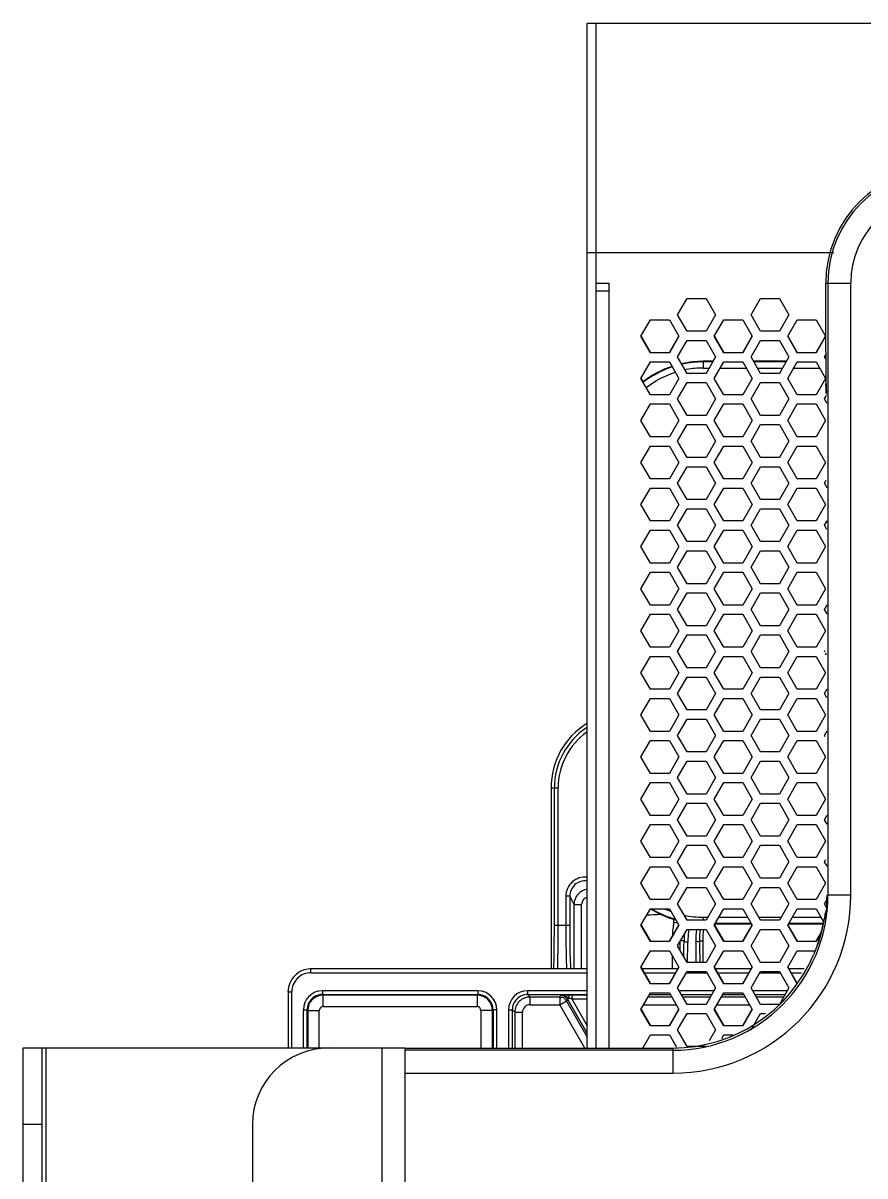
# Model space of a CAD drawing. Header units: millimetres. Extents: x 10297564 to 11610295, y -9287743 to -8409454.
# Drawn here: x 10505168 to 10507378, y -9090387 to -9087362 of the extents above; entities that cross this region are included whole.
import ezdxf

# ---------------------------------------------------------------- set-up
doc = ezdxf.new("R2010")
doc.units = ezdxf.units.MM
doc.header["$LTSCALE"] = 100
doc.layers.add('-0', color=7, linetype='Continuous')

# ---------------------------------------------------------------- blocks, each defined once
blk = doc.blocks.new('인버터 외형도')
at = {"layer": '-0', "linetype": 'Continuous'}
for p, q in [((103131.1, 43604.8), (103131.1, 45621.5)), ((103131.1, 45621.5), (103149.1, 45621.5)), ((103149.1, 45109.8), (103149.1, 45621.5)), ((103149.1, 43604.8), (103149.1, 45621.5)), ((103149.1, 45621.5), (104804.5, 45621.5)), ((103131.1, 45170), (103149.1, 45170)), ((103149.1, 45170), (103616.9, 45170)), ((103149.1, 45109.8), (103174.7, 45109.8)), ((103149.1, 45094.7), (103174.7, 45094.7)), ((103174.7, 43604.8), (103174.7, 45109.8)), ((103600.7, 44974.4), (103600.7, 45109.8)), ((103600.7, 45109.8), (103650.2, 45109.8)), ((103605.1, 45109.8), (103605.1, 43905.9)), ((103650.2, 43905.9), (103650.2, 45109.8)), ((103309.2, 45047.3), (103327.9, 45079.7)), ((103327.9, 45079.7), (103365.2, 45079.7)), ((103365.2, 45079.7), (103383.9, 45047.3)), ((103453.7, 45047.3), (103472.3, 45079.7)), ((103472.3, 45079.7), (103509.7, 45079.7)), ((103509.7, 45079.7), (103528.4, 45047.3)), ((103237, 45005.2), (103255.6, 45037.6)), ((103255.6, 45037.6), (103293, 45037.6)), ((103293, 45037.6), (103311.7, 45005.2)), ((103327.9, 45015), (103309.2, 45047.3)), ((103383.9, 45047.3), (103365.2, 45015)), ((103381.4, 45005.2), (103400.1, 45037.6)), ((103400.1, 45037.6), (103437.5, 45037.6)), ((103437.5, 45037.6), (103456.1, 45005.2)), ((103472.3, 45015), (103453.7, 45047.3)), ((103528.4, 45047.3), (103509.7, 45015)), ((103525.9, 45005.2), (103544.6, 45037.6)), ((103544.6, 45037.6), (103581.9, 45037.6)), ((103581.9, 45037.6), (103600.6, 45005.2)), ((103255.6, 44972.8), (103237, 45005.2)), ((103237.3, 45005.4), (103255.6, 44973.6)), ((103293, 44973.6), (103311.3, 45005.4)), ((103311.7, 45005.2), (103293, 44972.8)), ((103365.2, 45015), (103327.9, 45015)), ((103400.1, 44972.8), (103381.4, 45005.2)), ((103381.7, 45005.4), (103400.1, 44973.6)), ((103437.5, 44973.6), (103455.8, 45005.4)), ((103456.1, 45005.2), (103437.5, 44972.8)), ((103509.7, 45015), (103472.3, 45015)), ((103544.6, 44972.8), (103525.9, 45005.2)), ((103526.2, 45005.4), (103544.6, 44973.6)), ((103581.9, 44973.6), (103600.3, 45005.4)), ((103600.6, 45005.2), (103581.9, 44972.8)), ((103309.2, 44964.6), (103327.9, 44996.9)), ((103327.9, 44996.9), (103365.2, 44996.9)), ((103365.2, 44996.9), (103383.9, 44964.6)), ((103453.7, 44964.6), (103472.3, 44996.9)), ((103472.3, 44996.9), (103509.7, 44996.9)), ((103509.7, 44996.9), (103528.4, 44964.6)), ((103255.6, 44973.6), (103293, 44973.6)), ((103293, 44972.8), (103255.6, 44972.8)), ((103327.9, 44932.2), (103309.2, 44964.6)), ((103383.9, 44964.6), (103365.2, 44932.2)), ((103400.1, 44973.6), (103437.5, 44973.6)), ((103437.5, 44972.8), (103400.1, 44972.8)), ((103472.3, 44932.2), (103453.7, 44964.6)), ((103528.4, 44964.6), (103509.7, 44932.2)), ((103544.6, 44973.6), (103581.9, 44973.6)), ((103581.9, 44972.8), (103544.6, 44972.8)), ((103598.1, 44964.6), (103600.8, 44969.1)), ((103600.8, 44960), (103598.1, 44964.6)), ((103237, 44922.4), (103255.6, 44954.8)), ((103255.6, 44954.8), (103293, 44954.8)), ((103293, 44954.8), (103311.7, 44922.4)), ((103359.6, 44942.7), (103371.3, 44942.7)), ((103378.9, 44956), (103359.8, 44956)), ((103378.3, 44954.8), (103359.8, 44954.8)), ((103381.4, 44922.4), (103400.1, 44954.8)), ((103393.2, 44942.7), (103444.4, 44942.7)), ((103400.1, 44954.8), (103437.5, 44954.8)), ((103437.5, 44954.8), (103456.1, 44922.4)), ((103523.4, 44956), (103458.6, 44956)), ((103522.7, 44954.8), (103459.3, 44954.8)), ((103466.3, 44942.7), (103515.8, 44942.7)), ((103525.9, 44922.4), (103544.6, 44954.8)), ((103537.6, 44942.7), (103588.9, 44942.7)), ((103544.6, 44954.8), (103581.9, 44954.8)), ((103581.9, 44954.8), (103600.6, 44922.4)), ((103255.6, 44890.1), (103237, 44922.4)), ((103237.3, 44922.6), (103241.6, 44915.2)), ((103311.7, 44922.4), (103293, 44890.1)), ((103309.2, 44881.8), (103327.9, 44914.1)), ((103365.2, 44932.2), (103327.9, 44932.2)), ((103327.9, 44914.1), (103365.2, 44914.1)), ((103365.2, 44914.1), (103383.9, 44881.8)), ((103400.1, 44890.1), (103381.4, 44922.4)), ((103456.1, 44922.4), (103437.5, 44890.1)), ((103453.7, 44881.8), (103472.3, 44914.1)), ((103509.7, 44932.2), (103472.3, 44932.2)), ((103472.3, 44914.1), (103509.7, 44914.1)), ((103509.7, 44914.1), (103528.4, 44881.8)), ((103544.6, 44890.1), (103525.9, 44922.4)), ((103600.6, 44922.4), (103581.9, 44890.1)), ((103293, 44890.1), (103255.6, 44890.1)), ((103437.5, 44890.1), (103400.1, 44890.1)), ((103581.9, 44890.1), (103544.6, 44890.1)), ((103237, 44839.7), (103255.6, 44872)), ((103255.6, 44872), (103293, 44872)), ((103293, 44872), (103311.7, 44839.7)), ((103327.9, 44849.4), (103309.2, 44881.8)), ((103383.9, 44881.8), (103365.2, 44849.4)), ((103381.4, 44839.7), (103400.1, 44872)), ((103400.1, 44872), (103437.5, 44872)), ((103437.5, 44872), (103456.1, 44839.7)), ((103472.3, 44849.4), (103453.7, 44881.8)), ((103528.4, 44881.8), (103509.7, 44849.4)), ((103525.9, 44839.7), (103544.6, 44872)), ((103544.6, 44872), (103581.9, 44872)), ((103581.9, 44872), (103600.6, 44839.7)), ((103598.1, 44881.8), (103602, 44888.5)), ((103603.3, 44872.8), (103598.1, 44881.8)), ((103365.2, 44849.4), (103327.9, 44849.4)), ((103509.7, 44849.4), (103472.3, 44849.4)), ((103255.6, 44807.3), (103237, 44839.7)), ((103311.7, 44839.7), (103293, 44807.3)), ((103309.2, 44799), (103327.9, 44831.4)), ((103327.9, 44831.4), (103365.2, 44831.4)), ((103365.2, 44831.4), (103383.9, 44799)), ((103400.1, 44807.3), (103381.4, 44839.7)), ((103456.1, 44839.7), (103437.5, 44807.3)), ((103453.7, 44799), (103472.3, 44831.4)), ((103472.3, 44831.4), (103509.7, 44831.4)), ((103509.7, 44831.4), (103528.4, 44799)), ((103544.6, 44807.3), (103525.9, 44839.7)), ((103600.6, 44839.7), (103581.9, 44807.3)), ((103293, 44807.3), (103255.6, 44807.3)), ((103327.9, 44766.7), (103309.2, 44799)), ((103383.9, 44799), (103365.2, 44766.7)), ((103437.5, 44807.3), (103400.1, 44807.3)), ((103472.3, 44766.7), (103453.7, 44799)), ((103528.4, 44799), (103509.7, 44766.7)), ((103581.9, 44807.3), (103544.6, 44807.3)), ((103237, 44756.9), (103255.6, 44789.2)), ((103255.6, 44789.2), (103293, 44789.2)), ((103293, 44789.2), (103311.7, 44756.9)), ((103381.4, 44756.9), (103400.1, 44789.2)), ((103400.1, 44789.2), (103437.5, 44789.2)), ((103437.5, 44789.2), (103456.1, 44756.9)), ((103525.9, 44756.9), (103544.6, 44789.2)), ((103544.6, 44789.2), (103581.9, 44789.2)), ((103581.9, 44789.2), (103600.6, 44756.9)), ((103255.6, 44724.5), (103237, 44756.9)), ((103311.7, 44756.9), (103293, 44724.5)), ((103365.2, 44766.7), (103327.9, 44766.7)), ((103400.1, 44724.5), (103381.4, 44756.9)), ((103456.1, 44756.9), (103437.5, 44724.5)), ((103509.7, 44766.7), (103472.3, 44766.7)), ((103544.6, 44724.5), (103525.9, 44756.9)), ((103600.6, 44756.9), (103581.9, 44724.5)), ((103309.2, 44716.3), (103327.9, 44748.6)), ((103327.9, 44748.6), (103365.2, 44748.6)), ((103365.2, 44748.6), (103383.9, 44716.3)), ((103453.7, 44716.3), (103472.3, 44748.6)), ((103472.3, 44748.6), (103509.7, 44748.6)), ((103509.7, 44748.6), (103528.4, 44716.3)), ((103293, 44724.5), (103255.6, 44724.5)), ((103327.9, 44683.9), (103309.2, 44716.3)), ((103383.9, 44716.3), (103365.2, 44683.9)), ((103437.5, 44724.5), (103400.1, 44724.5)), ((103472.3, 44683.9), (103453.7, 44716.3)), ((103528.4, 44716.3), (103509.7, 44683.9)), ((103581.9, 44724.5), (103544.6, 44724.5)), ((103598.1, 44716.3), (103601.7, 44722.4)), ((103603.3, 44707.3), (103598.1, 44716.3)), ((103237, 44674.1), (103255.6, 44706.5)), ((103255.6, 44706.5), (103293, 44706.5)), ((103293, 44706.5), (103311.7, 44674.1)), ((103381.4, 44674.1), (103400.1, 44706.5)), ((103400.1, 44706.5), (103437.5, 44706.5)), ((103437.5, 44706.5), (103456.1, 44674.1)), ((103525.9, 44674.1), (103544.6, 44706.5)), ((103544.6, 44706.5), (103581.9, 44706.5)), ((103581.9, 44706.5), (103600.6, 44674.1)), ((103255.6, 44641.8), (103237, 44674.1)), ((103311.7, 44674.1), (103293, 44641.8)), ((103309.2, 44633.5), (103327.9, 44665.8)), ((103365.2, 44683.9), (103327.9, 44683.9)), ((103327.9, 44665.8), (103365.2, 44665.8)), ((103365.2, 44665.8), (103383.9, 44633.5)), ((103400.1, 44641.8), (103381.4, 44674.1)), ((103456.1, 44674.1), (103437.5, 44641.8)), ((103453.7, 44633.5), (103472.3, 44665.8)), ((103509.7, 44683.9), (103472.3, 44683.9)), ((103472.3, 44665.8), (103509.7, 44665.8)), ((103509.7, 44665.8), (103528.4, 44633.5)), ((103544.6, 44641.8), (103525.9, 44674.1)), ((103600.6, 44674.1), (103581.9, 44641.8)), ((103293, 44641.8), (103255.6, 44641.8)), ((103437.5, 44641.8), (103400.1, 44641.8)), ((103581.9, 44641.8), (103544.6, 44641.8)), ((103598.1, 44633.5), (103603.3, 44642.4)), ((103237, 44591.3), (103255.6, 44623.7)), ((103255.6, 44623.7), (103293, 44623.7)), ((103293, 44623.7), (103311.7, 44591.3)), ((103327.9, 44601.1), (103309.2, 44633.5)), ((103383.9, 44633.5), (103365.2, 44601.1)), ((103381.4, 44591.3), (103400.1, 44623.7)), ((103400.1, 44623.7), (103437.5, 44623.7)), ((103437.5, 44623.7), (103456.1, 44591.3)), ((103472.3, 44601.1), (103453.7, 44633.5)), ((103528.4, 44633.5), (103509.7, 44601.1)), ((103525.9, 44591.3), (103544.6, 44623.7)), ((103544.6, 44623.7), (103581.9, 44623.7)), ((103581.9, 44623.7), (103600.6, 44591.3)), ((103603, 44625.1), (103598.1, 44633.5)), ((103365.2, 44601.1), (103327.9, 44601.1)), ((103509.7, 44601.1), (103472.3, 44601.1)), ((103255.6, 44559), (103237, 44591.3)), ((103311.7, 44591.3), (103293, 44559)), ((103309.2, 44550.7), (103327.9, 44583.1)), ((103327.9, 44583.1), (103365.2, 44583.1)), ((103365.2, 44583.1), (103383.9, 44550.7)), ((103400.1, 44559), (103381.4, 44591.3)), ((103456.1, 44591.3), (103437.5, 44559)), ((103453.7, 44550.7), (103472.3, 44583.1)), ((103472.3, 44583.1), (103509.7, 44583.1)), ((103509.7, 44583.1), (103528.4, 44550.7)), ((103544.6, 44559), (103525.9, 44591.3)), ((103600.6, 44591.3), (103581.9, 44559)), ((103293, 44559), (103255.6, 44559)), ((103327.9, 44518.4), (103309.2, 44550.7)), ((103383.9, 44550.7), (103365.2, 44518.4)), ((103437.5, 44559), (103400.1, 44559)), ((103472.3, 44518.4), (103453.7, 44550.7)), ((103528.4, 44550.7), (103509.7, 44518.4)), ((103581.9, 44559), (103544.6, 44559)), ((103237, 44508.6), (103255.6, 44540.9)), ((103255.6, 44540.9), (103293, 44540.9)), ((103293, 44540.9), (103311.7, 44508.6)), ((103381.4, 44508.6), (103400.1, 44540.9)), ((103400.1, 44540.9), (103437.5, 44540.9)), ((103437.5, 44540.9), (103456.1, 44508.6)), ((103525.9, 44508.6), (103544.6, 44540.9)), ((103544.6, 44540.9), (103581.9, 44540.9)), ((103581.9, 44540.9), (103600.6, 44508.6)), ((103255.6, 44476.2), (103237, 44508.6)), ((103311.7, 44508.6), (103293, 44476.2)), ((103365.2, 44518.4), (103327.9, 44518.4)), ((103400.1, 44476.2), (103381.4, 44508.6)), ((103456.1, 44508.6), (103437.5, 44476.2)), ((103509.7, 44518.4), (103472.3, 44518.4)), ((103544.6, 44476.2), (103525.9, 44508.6)), ((103600.6, 44508.6), (103581.9, 44476.2)), ((103309.2, 44467.9), (103327.9, 44500.3)), ((103327.9, 44500.3), (103365.2, 44500.3)), ((103365.2, 44500.3), (103383.9, 44467.9)), ((103453.7, 44467.9), (103472.3, 44500.3)), ((103472.3, 44500.3), (103509.7, 44500.3)), ((103509.7, 44500.3), (103528.4, 44467.9)), ((103293, 44476.2), (103255.6, 44476.2)), ((103327.9, 44435.6), (103309.2, 44467.9)), ((103383.9, 44467.9), (103365.2, 44435.6)), ((103437.5, 44476.2), (103400.1, 44476.2)), ((103472.3, 44435.6), (103453.7, 44467.9)), ((103528.4, 44467.9), (103509.7, 44435.6)), ((103581.9, 44476.2), (103544.6, 44476.2)), ((103598.1, 44467.9), (103603.4, 44477)), ((103603.4, 44458.9), (103598.1, 44467.9)), ((103237, 44425.8), (103255.6, 44458.2)), ((103255.6, 44458.2), (103293, 44458.2)), ((103293, 44458.2), (103311.7, 44425.8)), ((103381.4, 44425.8), (103400.1, 44458.2)), ((103400.1, 44458.2), (103437.5, 44458.2)), ((103437.5, 44458.2), (103456.1, 44425.8)), ((103525.9, 44425.8), (103544.6, 44458.2)), ((103544.6, 44458.2), (103581.9, 44458.2)), ((103581.9, 44458.2), (103600.6, 44425.8)), ((103255.6, 44393.5), (103237, 44425.8)), ((103311.7, 44425.8), (103293, 44393.5)), ((103309.2, 44385.2), (103327.9, 44417.5)), ((103365.2, 44435.6), (103327.9, 44435.6)), ((103327.9, 44417.5), (103365.2, 44417.5)), ((103365.2, 44417.5), (103383.9, 44385.2)), ((103400.1, 44393.5), (103381.4, 44425.8)), ((103456.1, 44425.8), (103437.5, 44393.5)), ((103453.7, 44385.2), (103472.3, 44417.5)), ((103509.7, 44435.6), (103472.3, 44435.6)), ((103472.3, 44417.5), (103509.7, 44417.5)), ((103509.7, 44417.5), (103528.4, 44385.2)), ((103544.6, 44393.5), (103525.9, 44425.8)), ((103600.6, 44425.8), (103581.9, 44393.5)), ((103293, 44393.5), (103255.6, 44393.5)), ((103437.5, 44393.5), (103400.1, 44393.5)), ((103581.9, 44393.5), (103544.6, 44393.5)), ((103237, 44343), (103255.6, 44375.4)), ((103255.6, 44375.4), (103293, 44375.4)), ((103293, 44375.4), (103311.7, 44343)), ((103327.9, 44352.8), (103309.2, 44385.2)), ((103383.9, 44385.2), (103365.2, 44352.8)), ((103381.4, 44343), (103400.1, 44375.4)), ((103400.1, 44375.4), (103437.5, 44375.4)), ((103437.5, 44375.4), (103456.1, 44343)), ((103472.3, 44352.8), (103453.7, 44385.2)), ((103528.4, 44385.2), (103509.7, 44352.8)), ((103525.9, 44343), (103544.6, 44375.4)), ((103544.6, 44375.4), (103581.9, 44375.4)), ((103581.9, 44375.4), (103600.6, 44343)), ((103598.1, 44385.2), (103599, 44386.8)), ((103599.1, 44383.6), (103598.1, 44385.2)), ((103602, 44378.5), (103600.2, 44381.7)), ((103365.2, 44352.8), (103327.9, 44352.8)), ((103509.7, 44352.8), (103472.3, 44352.8)), ((103255.6, 44310.7), (103237, 44343)), ((103311.7, 44343), (103293, 44310.7)), ((103309.2, 44302.4), (103327.9, 44334.8)), ((103327.9, 44334.8), (103365.2, 44334.8)), ((103365.2, 44334.8), (103383.9, 44302.4)), ((103400.1, 44310.7), (103381.4, 44343)), ((103456.1, 44343), (103437.5, 44310.7)), ((103453.7, 44302.4), (103472.3, 44334.8)), ((103472.3, 44334.8), (103509.7, 44334.8)), ((103509.7, 44334.8), (103528.4, 44302.4)), ((103544.6, 44310.7), (103525.9, 44343)), ((103600.6, 44343), (103581.9, 44310.7)), ((103293, 44310.7), (103255.6, 44310.7)), ((103327.9, 44270.1), (103309.2, 44302.4)), ((103383.9, 44302.4), (103365.2, 44270.1)), ((103437.5, 44310.7), (103400.1, 44310.7)), ((103472.3, 44270.1), (103453.7, 44302.4)), ((103528.4, 44302.4), (103509.7, 44270.1)), ((103581.9, 44310.7), (103544.6, 44310.7)), ((103598.1, 44302.4), (103603.4, 44311.5)), ((103603.2, 44293.6), (103598.1, 44302.4)), ((103237, 44260.3), (103255.6, 44292.6)), ((103255.6, 44292.6), (103293, 44292.6)), ((103293, 44292.6), (103311.7, 44260.3)), ((103381.4, 44260.3), (103400.1, 44292.6)), ((103400.1, 44292.6), (103437.5, 44292.6)), ((103437.5, 44292.6), (103456.1, 44260.3)), ((103525.9, 44260.3), (103544.6, 44292.6)), ((103544.6, 44292.6), (103581.9, 44292.6)), ((103581.9, 44292.6), (103600.6, 44260.3)), ((103255.6, 44227.9), (103237, 44260.3)), ((103311.7, 44260.3), (103293, 44227.9)), ((103365.2, 44270.1), (103327.9, 44270.1)), ((103400.1, 44227.9), (103381.4, 44260.3)), ((103456.1, 44260.3), (103437.5, 44227.9)), ((103509.7, 44270.1), (103472.3, 44270.1)), ((103544.6, 44227.9), (103525.9, 44260.3)), ((103600.6, 44260.3), (103581.9, 44227.9)), ((103309.2, 44219.6), (103327.9, 44252)), ((103327.9, 44252), (103365.2, 44252)), ((103365.2, 44252), (103383.9, 44219.6)), ((103453.7, 44219.6), (103472.3, 44252)), ((103472.3, 44252), (103509.7, 44252)), ((103509.7, 44252), (103528.4, 44219.6)), ((103237, 44177.5), (103255.6, 44209.9)), ((103293, 44227.9), (103255.6, 44227.9)), ((103255.6, 44209.9), (103293, 44209.9)), ((103293, 44209.9), (103311.7, 44177.5)), ((103327.9, 44187.3), (103309.2, 44219.6)), ((103383.9, 44219.6), (103365.2, 44187.3)), ((103381.4, 44177.5), (103400.1, 44209.9)), ((103437.5, 44227.9), (103400.1, 44227.9)), ((103400.1, 44209.9), (103437.5, 44209.9)), ((103437.5, 44209.9), (103456.1, 44177.5)), ((103472.3, 44187.3), (103453.7, 44219.6)), ((103528.4, 44219.6), (103509.7, 44187.3)), ((103525.9, 44177.5), (103544.6, 44209.9)), ((103581.9, 44227.9), (103544.6, 44227.9)), ((103544.6, 44209.9), (103581.9, 44209.9)), ((103581.9, 44209.9), (103600.6, 44177.5)), ((103598.1, 44219.6), (103603.3, 44228.7)), ((103599.7, 44216.9), (103598.1, 44219.6)), ((103365.2, 44187.3), (103327.9, 44187.3)), ((103509.7, 44187.3), (103472.3, 44187.3)), ((103255.6, 44145.1), (103237, 44177.5)), ((103311.7, 44177.5), (103293, 44145.1)), ((103309.2, 44136.9), (103327.9, 44169.2)), ((103327.9, 44169.2), (103365.2, 44169.2)), ((103365.2, 44169.2), (103383.9, 44136.9)), ((103400.1, 44145.1), (103381.4, 44177.5)), ((103456.1, 44177.5), (103437.5, 44145.1)), ((103453.7, 44136.9), (103472.3, 44169.2)), ((103472.3, 44169.2), (103509.7, 44169.2)), ((103509.7, 44169.2), (103528.4, 44136.9)), ((103544.6, 44145.1), (103525.9, 44177.5)), ((103600.6, 44177.5), (103581.9, 44145.1)), ((103293, 44145.1), (103255.6, 44145.1)), ((103437.5, 44145.1), (103400.1, 44145.1)), ((103581.9, 44145.1), (103544.6, 44145.1)), ((103237, 44094.7), (103255.6, 44127.1)), ((103255.6, 44127.1), (103293, 44127.1)), ((103293, 44127.1), (103311.7, 44094.7)), ((103327.9, 44104.5), (103309.2, 44136.9)), ((103383.9, 44136.9), (103365.2, 44104.5)), ((103381.4, 44094.7), (103400.1, 44127.1)), ((103400.1, 44127.1), (103437.5, 44127.1)), ((103437.5, 44127.1), (103456.1, 44094.7)), ((103472.3, 44104.5), (103453.7, 44136.9)), ((103528.4, 44136.9), (103509.7, 44104.5)), ((103525.9, 44094.7), (103544.6, 44127.1)), ((103544.6, 44127.1), (103581.9, 44127.1)), ((103581.9, 44127.1), (103600.6, 44094.7)), ((103060, 44116.6), (103060, 43760.5)), ((103060, 44116.6), (103074.1, 44116.6)), ((103060.1, 44116.6), (103060.1, 43760.5)), ((103066.5, 43845.7), (103066.5, 44116.6)), ((103074.1, 43845.7), (103074.1, 44116.6)), ((103365.2, 44104.5), (103327.9, 44104.5)), ((103509.7, 44104.5), (103472.3, 44104.5)), ((103255.6, 44062.4), (103237, 44094.7)), ((103311.7, 44094.7), (103293, 44062.4)), ((103309.2, 44054.1), (103327.9, 44086.5)), ((103327.9, 44086.5), (103365.2, 44086.5)), ((103365.2, 44086.5), (103383.9, 44054.1)), ((103400.1, 44062.4), (103381.4, 44094.7)), ((103456.1, 44094.7), (103437.5, 44062.4)), ((103453.7, 44054.1), (103472.3, 44086.5)), ((103472.3, 44086.5), (103509.7, 44086.5)), ((103509.7, 44086.5), (103528.4, 44054.1)), ((103544.6, 44062.4), (103525.9, 44094.7)), ((103600.6, 44094.7), (103581.9, 44062.4)), ((103293, 44062.4), (103255.6, 44062.4)), ((103327.9, 44021.7), (103309.2, 44054.1)), ((103383.9, 44054.1), (103365.2, 44021.7)), ((103437.5, 44062.4), (103400.1, 44062.4)), ((103472.3, 44021.7), (103453.7, 44054.1)), ((103528.4, 44054.1), (103509.7, 44021.7)), ((103581.9, 44062.4), (103544.6, 44062.4)), ((103598.1, 44054.1), (103603.4, 44063.2)), ((103603.4, 44045), (103598.1, 44054.1)), ((103237, 44012), (103255.6, 44044.3)), ((103255.6, 44044.3), (103293, 44044.3)), ((103293, 44044.3), (103311.7, 44012)), ((103381.4, 44012), (103400.1, 44044.3)), ((103400.1, 44044.3), (103437.5, 44044.3)), ((103437.5, 44044.3), (103456.1, 44012)), ((103525.9, 44012), (103544.6, 44044.3)), ((103544.6, 44044.3), (103581.9, 44044.3)), ((103581.9, 44044.3), (103600.3, 44012.6)), ((103255.6, 43979.6), (103237, 44012)), ((103311.7, 44012), (103293, 43979.6)), ((103365.2, 44021.7), (103327.9, 44021.7)), ((103400.1, 43979.6), (103381.4, 44012)), ((103456.1, 44012), (103437.5, 43979.6)), ((103509.7, 44021.7), (103472.3, 44021.7)), ((103544.6, 43979.6), (103525.9, 44012)), ((103600.6, 44012), (103581.9, 43979.6)), ((103309.2, 43971.3), (103327.9, 44003.7)), ((103327.9, 44003.7), (103365.2, 44003.7)), ((103365.2, 44003.7), (103383.9, 43971.3)), ((103453.7, 43971.3), (103472.3, 44003.7)), ((103472.3, 44003.7), (103509.7, 44003.7)), ((103509.7, 44003.7), (103528.4, 43971.3)), ((103237, 43929.2), (103255.6, 43961.5)), ((103293, 43979.6), (103255.6, 43979.6)), ((103255.6, 43961.5), (103293, 43961.5)), ((103293, 43961.5), (103311.7, 43929.2)), ((103327.9, 43939), (103309.2, 43971.3)), ((103383.9, 43971.3), (103365.2, 43939)), ((103381.4, 43929.2), (103400.1, 43961.5)), ((103437.5, 43979.6), (103400.1, 43979.6)), ((103400.1, 43961.5), (103437.5, 43961.5)), ((103437.5, 43961.5), (103456.1, 43929.2)), ((103472.3, 43939), (103453.7, 43971.3)), ((103528.4, 43971.3), (103509.7, 43939)), ((103525.9, 43929.2), (103544.6, 43961.5)), ((103581.9, 43979.6), (103544.6, 43979.6)), ((103544.6, 43961.5), (103581.9, 43961.5)), ((103581.9, 43961.5), (103600.6, 43929.2)), ((103598.1, 43971.3), (103600.7, 43975.8)), ((103603.3, 43962.4), (103598.1, 43971.3)), ((103365.2, 43939), (103327.9, 43939)), ((103509.7, 43939), (103472.3, 43939)), ((103255.6, 43896.8), (103237, 43929.2)), ((103311.7, 43929.2), (103293, 43896.8)), ((103309.2, 43888.6), (103327.9, 43920.9)), ((103327.9, 43920.9), (103365.2, 43920.9)), ((103365.2, 43920.9), (103383.9, 43888.6)), ((103400.1, 43896.8), (103381.4, 43929.2)), ((103456.1, 43929.2), (103437.5, 43896.8)), ((103453.7, 43888.6), (103472.3, 43920.9)), ((103472.3, 43920.9), (103509.7, 43920.9)), ((103509.7, 43920.9), (103528.4, 43888.6)), ((103544.6, 43896.8), (103525.9, 43929.2)), ((103600.6, 43929.2), (103581.9, 43896.8)), ((103089.2, 43903.5), (103089.2, 43845.7)), ((103096.7, 43903.5), (103089.2, 43903.5)), ((103096.7, 43903.5), (103096.7, 43845.7)), ((103293, 43896.8), (103255.6, 43896.8)), ((103437.5, 43896.8), (103400.1, 43896.8)), ((103581.9, 43896.8), (103544.6, 43896.8)), ((103598.1, 43888.6), (103603.3, 43897.4)), ((103650.2, 43905.9), (103605.1, 43905.9)), ((103105.2, 43760.5), (103105.2, 43887.3)), ((103105.2, 43887.3), (103120.2, 43887.3)), ((103120.2, 43760.5), (103120.2, 43887.3)), ((103237, 43846.4), (103255.6, 43878.8)), ((103255.6, 43878.8), (103293, 43878.8)), ((103293, 43878.8), (103311.7, 43846.4)), ((103327.9, 43856.2), (103309.2, 43888.6)), ((103383.9, 43888.6), (103365.2, 43856.2)), ((103381.4, 43846.4), (103400.1, 43878.8)), ((103400.1, 43878.8), (103437.5, 43878.8)), ((103437.5, 43878.8), (103456.1, 43846.4)), ((103472.3, 43856.2), (103453.7, 43888.6)), ((103528.4, 43888.6), (103509.7, 43856.2)), ((103525.9, 43846.4), (103544.6, 43878.8)), ((103544.6, 43878.8), (103581.9, 43878.8)), ((103581.9, 43878.8), (103596.7, 43853.2)), ((103602.3, 43881.4), (103598.1, 43888.6)), ((103600.6, 43869.2), (103600, 43869.2)), ((103601.2, 43872.1), (103601, 43870.8)), ((103255.6, 43814.1), (103237, 43846.4)), ((103237.3, 43846.6), (103255.6, 43814.8)), ((103293, 43814.8), (103311.3, 43846.6)), ((103311.7, 43846.4), (103293, 43814.1)), ((103308.9, 43850.6), (103301.6, 43851.9)), ((103365.2, 43856.2), (103327.9, 43856.2)), ((103359.6, 43862.2), (103368.7, 43862.2)), ((103400.1, 43814.1), (103381.4, 43846.4)), ((103381.7, 43846.6), (103400.1, 43814.8)), ((103382.9, 43849), (103454.7, 43849)), ((103383.6, 43850.2), (103454, 43850.2)), ((103390.5, 43862.2), (103447, 43862.2)), ((103437.5, 43814.8), (103455.8, 43846.6)), ((103456.1, 43846.4), (103437.5, 43814.1)), ((103468.9, 43862.2), (103513.2, 43862.2)), ((103509.7, 43856.2), (103472.3, 43856.2)), ((103544.6, 43814.1), (103525.9, 43846.4)), ((103526.2, 43846.6), (103544.6, 43814.8)), ((103527.4, 43849), (103595.8, 43849)), ((103528.1, 43850.2), (103596.1, 43850.2)), ((103535, 43862.2), (103591.5, 43862.2)), ((103096.7, 43845.7), (103066.5, 43845.7)), ((103309.2, 43805.8), (103327.9, 43838.1)), ((103327.9, 43838.1), (103365.2, 43838.1)), ((103365.2, 43838.1), (103383.9, 43805.8)), ((103453.7, 43805.8), (103472.3, 43838.1)), ((103472.3, 43838.1), (103509.7, 43838.1)), ((103509.7, 43838.1), (103528.4, 43805.8)), ((103581.9, 43814.8), (103591.7, 43831.7)), ((103591.3, 43830.3), (103581.9, 43814.1)), ((103594.8, 43844.3), (103593.3, 43838)), ((103255.6, 43814.8), (103293, 43814.8)), ((103293, 43814.1), (103255.6, 43814.1)), ((103327.9, 43773.4), (103309.2, 43805.8)), ((103313.5, 43813.3), (103313.5, 43798.3)), ((103321.8, 43815.6), (103314.8, 43815.6)), ((103352.3, 43815.6), (103358.6, 43815.6)), ((103358.6, 43815.6), (103358.6, 43773.4)), ((103358.6, 43815.6), (103358.6, 43773.4)), ((103383.9, 43805.8), (103365.2, 43773.4)), ((103400.1, 43814.8), (103437.5, 43814.8)), ((103437.5, 43814.1), (103400.1, 43814.1)), ((103472.3, 43773.4), (103453.7, 43805.8)), ((103528.4, 43805.8), (103509.7, 43773.4)), ((103544.6, 43814.8), (103581.9, 43814.8)), ((103581.9, 43814.1), (103544.6, 43814.1)), ((103237, 43763.7), (103255.6, 43796)), ((103255.6, 43796), (103293, 43796)), ((103293, 43796), (103311.7, 43763.7)), ((103298.5, 43786.5), (103298.5, 43760.5)), ((103381.4, 43763.7), (103400.1, 43796)), ((103400.1, 43796), (103437.5, 43796)), ((103437.5, 43796), (103456.1, 43763.7)), ((103525.9, 43763.7), (103544.6, 43796)), ((103544.6, 43796), (103580, 43796)), ((103131.1, 43760.5), (102587.2, 43760.5)), ((102587.2, 43753), (102587.2, 43760.5)), ((103255.6, 43731.3), (103237, 43763.7)), ((103237.3, 43763.8), (103255.6, 43732.1)), ((103309.4, 43760.5), (103239.2, 43760.5)), ((103293, 43732.1), (103311.3, 43763.8)), ((103311.7, 43763.7), (103293, 43731.3)), ((103365.2, 43773.4), (103327.9, 43773.4)), ((103400.1, 43731.3), (103381.4, 43763.7)), ((103381.7, 43763.8), (103400.1, 43732.1)), ((103453.9, 43760.5), (103383.7, 43760.5)), ((103437.5, 43732.1), (103455.8, 43763.8)), ((103456.1, 43763.7), (103437.5, 43731.3)), ((103509.7, 43773.4), (103472.3, 43773.4)), ((103544.6, 43731.3), (103525.9, 43763.7)), ((103526.2, 43763.8), (103544.6, 43732.1)), ((103558, 43760.5), (103528.2, 43760.5)), ((102587.3, 43753), (103131.1, 43753)), ((103243.6, 43753), (103305.1, 43753)), ((103309.2, 43723), (103327.9, 43755.4)), ((103326.5, 43753), (103366.6, 43753)), ((103327.9, 43755.4), (103365.2, 43755.4)), ((103365.2, 43755.4), (103383.9, 43723)), ((103388, 43753), (103449.5, 43753)), ((103453.7, 43723), (103472.3, 43755.4)), ((103471, 43753), (103511.1, 43753)), ((103472.3, 43755.4), (103509.7, 43755.4)), ((103509.7, 43755.4), (103528.4, 43723)), ((103532.5, 43753), (103552.9, 43753)), ((102542.1, 43715.4), (102542.1, 43604.9)), ((102542.1, 43715.4), (102549.6, 43715.4)), ((102549.6, 43604.9), (102549.6, 43715.4)), ((102915.7, 43717.6), (102609.8, 43717.6)), ((102609.8, 43717.6), (102609.8, 43710)), ((102915.7, 43717.6), (102609.8, 43717.6)), ((102915.7, 43717.6), (102915.7, 43710)), ((102915.7, 43717.6), (102915.7, 43710)), ((103013.9, 43717.6), (103013.9, 43710.1)), ((103131.1, 43717.6), (103013.9, 43717.6)), ((103013.9, 43717.6), (103013.9, 43710.1)), ((103237, 43680.9), (103255.6, 43713.2)), ((103255.6, 43732.1), (103293, 43732.1)), ((103293, 43731.3), (103255.6, 43731.3)), ((103255.6, 43713.2), (103293, 43713.2)), ((103293, 43713.2), (103311.7, 43680.9)), ((103327.9, 43690.7), (103309.2, 43723)), ((103380.8, 43717.6), (103312.3, 43717.6)), ((103383.9, 43723), (103365.2, 43690.7)), ((103381.4, 43680.9), (103400.1, 43713.2)), ((103400.1, 43732.1), (103437.5, 43732.1)), ((103437.5, 43731.3), (103400.1, 43731.3)), ((103400.1, 43713.2), (103437.5, 43713.2)), ((103437.5, 43713.2), (103456.1, 43680.9)), ((103472.3, 43690.7), (103453.7, 43723)), ((103525.2, 43717.6), (103456.8, 43717.6)), ((103528.4, 43723), (103509.7, 43690.7)), ((102609.8, 43710), (102915.7, 43710)), ((102609.8, 43710), (102915.7, 43710)), ((102609.8, 43710), (102611, 43708.8)), ((102914.5, 43708.8), (102611, 43708.8)), ((102611, 43708.8), (102611, 43686.3)), ((102914.5, 43708.8), (102611, 43708.8)), ((102915.7, 43710), (102914.5, 43708.8)), ((102915.7, 43710), (102914.5, 43708.8)), ((102914.5, 43708.8), (102914.5, 43686.3)), ((102914.5, 43708.8), (102914.5, 43686.3)), ((103013.9, 43710.1), (103131.1, 43710.1)), ((103013.9, 43710.1), (103018.7, 43705.2)), ((103013.9, 43710.1), (103018.7, 43705.2)), ((103018.7, 43690.1), (103018.7, 43705.2)), ((103077.1, 43705.2), (103018.7, 43705.2)), ((103018.7, 43690.1), (103018.7, 43705.2)), ((103018.8, 43690.1), (103077.1, 43690.1)), ((103077.1, 43705.2), (103079, 43708.6)), ((103077.1, 43705.2), (103077.1, 43690.1)), ((103077.1, 43690.1), (103090.1, 43697.7)), ((103126.4, 43604.8), (103077.1, 43690.1)), ((103092.1, 43701), (103090.1, 43697.7)), ((103131.1, 43626.7), (103090.1, 43697.7)), ((103095.6, 43703.1), (103092.1, 43701)), ((103092.1, 43701), (103131.1, 43633.4)), ((103100.6, 43708.9), (103100.6, 43701.3)), ((103131.1, 43708.9), (103100.6, 43708.9)), ((103100.6, 43701.3), (103131.1, 43648.5)), ((103100.6, 43701.3), (103131.1, 43701.3)), ((103241.9, 43690.1), (103306.8, 43690.1)), ((103298.1, 43705.2), (103250.5, 43705.2)), ((103253.4, 43710.1), (103295.3, 43710.1)), ((103316.7, 43710.1), (103376.4, 43710.1)), ((103373.6, 43705.2), (103319.5, 43705.2)), ((103365.2, 43690.7), (103327.9, 43690.7)), ((103386.3, 43690.1), (103451.2, 43690.1)), ((103442.6, 43705.2), (103395, 43705.2)), ((103397.8, 43710.1), (103439.7, 43710.1)), ((103461.1, 43710.1), (103520.9, 43710.1)), ((103518.1, 43705.2), (103464, 43705.2)), ((103509.7, 43690.7), (103472.3, 43690.7)), ((102572.2, 43680), (102572.2, 43604.9)), ((102572.2, 43680), (102579.7, 43680)), ((102579.7, 43604.9), (102579.7, 43680)), ((102579.7, 43680), (102580.9, 43678.7)), ((102580.9, 43678.7), (102580.9, 43604.9)), ((102580.9, 43678.7), (102603.5, 43678.7)), ((102603.5, 43604.9), (102603.5, 43678.7)), ((102611, 43686.3), (102914.5, 43686.3)), ((102611, 43686.3), (102914.5, 43686.3)), ((102922, 43678.7), (102922, 43604.8)), ((102944.6, 43678.7), (102922, 43678.7)), ((102922, 43678.7), (102922, 43604.8)), ((102944.6, 43678.7), (102922, 43678.7)), ((102945.8, 43680), (102944.6, 43678.7)), ((102945.8, 43680), (102944.6, 43678.7)), ((102944.6, 43604.8), (102944.6, 43678.7)), ((102944.6, 43604.8), (102944.6, 43678.7)), ((102945.8, 43680), (102945.8, 43604.8)), ((102953.3, 43680), (102945.8, 43680)), ((102945.8, 43680), (102945.8, 43604.8)), ((102953.3, 43680), (102945.8, 43680)), ((102953.3, 43604.8), (102953.3, 43680)), ((102953.3, 43604.8), (102953.3, 43680)), ((102976.2, 43680), (102976.2, 43604.8)), ((102976.2, 43680), (102983.8, 43680)), ((102976.2, 43680), (102976.2, 43604.8)), ((102976.2, 43680), (102983.8, 43680)), ((102983.8, 43604.8), (102983.8, 43680)), ((102988.7, 43675.1), (102983.8, 43680)), ((102983.8, 43604.8), (102983.8, 43680)), ((102988.7, 43675.1), (102983.8, 43680)), ((102988.7, 43675.1), (102988.7, 43604.8)), ((102988.7, 43675.1), (103003.7, 43675.1)), ((102988.7, 43675.1), (102988.7, 43604.8)), ((102988.7, 43675.1), (103003.7, 43675.1)), ((103003.7, 43604.8), (103003.7, 43675.1)), ((103003.7, 43604.8), (103003.7, 43675.1)), ((103255.6, 43648.5), (103237, 43680.9)), ((103237.3, 43681.1), (103255.6, 43649.3)), ((103293, 43649.3), (103311.3, 43681.1)), ((103311.7, 43680.9), (103293, 43648.5)), ((103309.2, 43640.3), (103327.9, 43672.6)), ((103327.9, 43672.6), (103365.2, 43672.6)), ((103365.2, 43672.6), (103383.9, 43640.3)), ((103400.1, 43648.5), (103381.4, 43680.9)), ((103381.7, 43681.1), (103400.1, 43649.3)), ((103437.5, 43649.3), (103455.8, 43681.1)), ((103456.1, 43680.9), (103437.5, 43648.5)), ((103453.7, 43640.3), (103472.3, 43672.6)), ((103472.3, 43672.6), (103482.4, 43672.6)), ((103255.6, 43649.3), (103293, 43649.3)), ((103293, 43648.5), (103255.6, 43648.5)), ((103400.1, 43649.3), (103437.5, 43649.3)), ((103437.5, 43648.5), (103400.1, 43648.5)), ((103240.8, 43604.8), (103255.6, 43630.5)), ((103255.6, 43630.5), (103293, 43630.5)), ((103293, 43630.5), (103307, 43606.2)), ((103327.9, 43607.9), (103309.2, 43640.3)), ((103383.9, 43640.3), (103371.6, 43619)), ((103396.3, 43623.8), (103400.1, 43630.5)), ((103400.1, 43630.5), (103418.8, 43630.5)), ((102020.5, 38367.8), (102020.5, 43604.9)), ((102020.5, 43604.9), (102772.9, 43604.9)), ((102058.1, 38367.8), (102058.1, 43604.9)), ((102065.6, 43604.9), (102065.6, 38367.8)), ((102727.8, 38367.8), (102727.8, 43604.9)), ((102772.9, 38367.8), (102772.9, 43604.9)), ((102772.9, 43604.8), (103299.6, 43604.8)), ((103299.6, 43600.4), (102772.9, 43600.4)), ((103299.6, 43604.8), (103299.6, 43555.3)), ((103365.2, 43607.9), (103327.9, 43607.9)), ((102772.9, 43555.3), (103299.6, 43555.3)), ((102058.1, 43454.4), (102020.5, 43454.4)), ((102471.9, 43454.4), (102471.9, 38518.3))]:
    blk.add_line(p, q, dxfattribs=at)
for points in [[(103603.3, 43898.5), (103603.2, 43894.4), (103602.9, 43888.6), (103602.5, 43883.5), (103602.1, 43879.2), (103601.7, 43875.7), (103601.3, 43873), (103601.2, 43872.1)], [(103601.2, 43872.1), (103600.2, 43870.6), (103599.8, 43869), (103599.4, 43867.4), (103599, 43865.2)], [(103599, 43865.2), (103597.8, 43859), (103597, 43854.8), (103596, 43849.9), (103594.8, 43844.3)], [(103593.3, 43838), (103591.5, 43831.1), (103589.4, 43823.5), (103586.9, 43815.4), (103584, 43806.8)], [(103584, 43806.8), (103580.7, 43797.9), (103576.9, 43788.4)]]:
    blk.add_lwpolyline(points, dxfattribs=at)
for centre, radius, start, end in [((103826.3, 45109.8), 225.6, 90, 180), ((103826.3, 45109.8), 221.3, 90, 180), ((103826.3, 45109.8), 176.1, 90, 180), ((107820.6, 44974.6), 4219.8, 180.0029, 180.7383), ((103359.8, 44760.3), 195.6, 108.3387, 127.4872), ((103359.8, 44759.1), 195.6, 108.1606, 127.3111), ((103359.8, 44760.3), 195.6, 90, 102.6455), ((103359.8, 44759.1), 195.6, 90, 102.4674), ((103359.2, 44759.7), 183, 100.1535, 101.0953), ((103360.2, 44753.1), 189.6, 90.1766, 100.1017), ((105156.4, 44938.7), 1555.4, 180.6836, 180.9917), ((103209.3, 44116.6), 149.3, 121.7507, 180), ((103209.3, 44116.6), 149.3, 121.7546, 180), ((103209.3, 44116.6), 142.8, 123.4765, 180), ((103209.3, 44116.6), 135.3, 125.6785, 180), ((103135.3, 43887.3), 30.1, 97.9942, 179.926), ((103531.1, 44119), 484.9, 206.3836, 208.5451), ((103299.6, 43905.9), 350.6, 270, 0), ((103299.6, 43905.9), 305.5, 270, 0), ((103299.6, 43905.9), 303.7, 358.6148, 0), ((103359.8, 44044.6), 195.6, 237.8532, 253.6717), ((103359.8, 44045.8), 195.6, 239.015, 253.4183), ((103359.6, 44045.7), 183.5, 245.812, 248.2732), ((103359.5, 44045.5), 183.2, 248.2736, 249.2842), ((103254.5, 44071.4), 204.3, 268.6136, 275.8097), ((103510.3, 43815.6), 211.8, 170.1356, 177.4213), ((103360.2, 44051), 188.8, 258.2888, 269.8328), ((103953.5, 43862), 593.8, 179.9827, 180.574), ((103226.6, 43930.7), 378.2, 344.1023, 348.9724), ((103524.1, 43813.4), 202.3, 175.4083, 179.3807), ((103555.2, 43810.9), 225.9, 175.7227, 179.4016), ((103553.2, 43811), 223.9, 173.1383, 175.7202), ((103528.2, 43814.7), 183.4, 172.6497, 180.4434), ((103503.1, 43816.9), 150.9, 171.8973, 180.4966), ((103510.3, 43815.6), 151.7, 171.1963, 180), ((103510.3, 43815.6), 151.7, 171.1961, 180), ((101522.6, 43833.9), 1799.3, 358.4307, 359.4172), ((103299.6, 43905.9), 301.1, 270, 337.0407), ((102587.2, 43716.3), 44.2, 89.9997, 91.8109), ((102587.2, 43715.4), 37.6, 89.908, 179.9294), ((102586.3, 43715.4), 44.3, 178.0598, 180.0001), ((102609.9, 43679.9), 37.6, 90.0412, 179.9588), ((102915.7, 43679.9), 37.6, 0.0412, 89.9588), ((102915.7, 43679.9), 37.6, 0.0412, 89.9588), ((103013.9, 43680), 37.6, 90.0501, 179.9499), ((103013.9, 43680), 37.6, 90.0501, 179.9499), ((102609.8, 43680), 30.1, 89.9785, 180.0236), ((102611, 43678.7), 30.1, 90.0163, 179.9837), ((102914.5, 43678.7), 30.1, 0.0163, 89.9837), ((102914.5, 43678.7), 30.1, 0.0163, 89.9837), ((102915.7, 43680), 30.1, 359.9785, 90.0236), ((102915.7, 43680), 30.1, 359.9785, 90.0236), ((103013.8, 43680), 30.1, 89.9768, 180.0227), ((103013.8, 43680), 30.1, 89.9768, 180.0227), ((103018.7, 43675.1), 30.1, 89.9951, 180.0049), ((103018.7, 43675.1), 30.1, 89.9951, 180.0049), ((103018.7, 43675.1), 15, 89.8861, 180.0028), ((103018.7, 43675.1), 15, 89.8861, 180.0028), ((103083.6, 43696.3), 8.34, 121.0125, 126.2418), ((103095.7, 43182.1), 526.7, 91.3821, 91.8172), ((103098.4, 43076.6), 632.2, 90.986, 91.3935), ((103078.7, 43692.9), 15.7, 50.4146, 69.5007), ((103099.3, 43026.1), 682.7, 90.564, 90.9844), ((103099.4, 42978.4), 730.5, 90.3449, 90.5422), ((103100.5, 42789.9), 918.9, 89.9988, 90.343), ((102962.8, 43306), 418.6, 71.288, 71.5185), ((102929.2, 43206.7), 523.5, 70.8887, 71.2841), ((102622.4, 43454.4), 150.5, 90, 180)]:
    blk.add_arc(centre, radius, start, end, dxfattribs=at)
for points, knots in [([(103600.7, 44974.4), (103600.7, 44967.3), (103600.8, 44943.4), (103601, 44919.5), (103601.5, 44902.8)], [0, 0, 0, 0, 0.297522, 1, 1, 1, 1]), ([(103359.8, 44954.8), (103359.5, 44954.8), (103360.1, 44952.9), (103359.5, 44951.1), (103359.7, 44947), (103359.6, 44944.3), (103359.6, 44942.7)], [0, 0, 0, 0, 0.076385, 0.293147, 0.617466, 1, 1, 1, 1]), ([(103359.8, 44956), (103359.7, 44956), (103359.9, 44955.4), (103359.8, 44955.1), (103359.7, 44954.9)], [0, 0, 0, 0, 0.255694, 1, 1, 1, 1]), ([(103601.8, 44893.9), (103601.9, 44896.5), (103601.5, 44902.5), (103601.3, 44908.4), (103601.2, 44911.8)], [0, 0, 0, 0, 0.434279, 1, 1, 1, 1]), ([(103601.5, 44902.8), (103601.6, 44900), (103602.7, 44897.6), (103601.2, 44891.6), (103602.2, 44891.6)], [0, 0, 0, 0, 0.74224, 1, 1, 1, 1]), ([(103131.1, 43940.9), (103120.9, 43942.1), (103098.5, 43935.3), (103089.2, 43913.8), (103089.2, 43903.5)], [0, 0, 0, 0, 0.500068, 1, 1, 1, 1]), ([(103131.1, 43933.3), (103122.8, 43934.5), (103104.4, 43929.4), (103096.7, 43911.9), (103096.7, 43903.5)], [0, 0, 0, 0, 0.500049, 1, 1, 1, 1]), ([(103603.3, 43898.5), (103603.2, 43893), (103600.2, 43887.2), (103604.4, 43873), (103601.3, 43873)], [0, 0, 0, 0, 0.644857, 1, 1, 1, 1]), ([(103600, 43869.2), (103599, 43869.2), (103599.9, 43863.3), (103598.3, 43861), (103597.8, 43858.3)], [0, 0, 0, 0, 0.262333, 1, 1, 1, 1]), ([(103600, 43869.2), (103600, 43869.7), (103600.4, 43870.9), (103601, 43871.9), (103601.4, 43872.4)], [0, 0, 0, 0, 0.483328, 1, 1, 1, 1]), ([(103601.3, 43873.5), (103601.3, 43873.9), (103601.4, 43875), (103601.5, 43876.1), (103601.5, 43876.7)], [0, 0, 0, 0, 0.376846, 1, 1, 1, 1]), ([(103601.3, 43873), (103601.3, 43873), (103601.4, 43873.3), (103601.3, 43873.4), (103601.3, 43873.5)], [0, 0, 0, 0, 0.245798, 1, 1, 1, 1]), ([(103065.2, 43759.9), (103065.5, 43765.1), (103066.4, 43793.6), (103066.5, 43822.2), (103066.5, 43845.7)], [0, 0, 0, 0, 0.180467, 1, 1, 1, 1]), ([(103073, 43760), (103073.2, 43765.6), (103073.9, 43794.2), (103074.1, 43822.7), (103074.1, 43845.7)], [0, 0, 0, 0, 0.196428, 1, 1, 1, 1]), ([(103089.2, 43845.7), (103089.2, 43837.4), (103089.3, 43808.8), (103089.7, 43780.2), (103090.6, 43760)], [0, 0, 0, 0, 0.28931, 1, 1, 1, 1]), ([(103096.7, 43845.7), (103096.7, 43837.1), (103096.9, 43808.6), (103097.2, 43780.1), (103098.5, 43760.2)], [0, 0, 0, 0, 0.300586, 1, 1, 1, 1]), ([(103321.8, 43815.6), (103321.9, 43814.3), (103325, 43813.4), (103327, 43813.7), (103327.8, 43813.9)], [0, 0, 0, 0, 0.606479, 1, 1, 1, 1]), ([(103328.5, 43773.1), (103328.6, 43776.1), (103329, 43789.5), (103329.2, 43802.9), (103329.3, 43813.3)], [0, 0, 0, 0, 0.223325, 1, 1, 1, 1]), ([(103344.7, 43813.3), (103344.8, 43809.6), (103344.9, 43796.1), (103345.1, 43782.6), (103345.3, 43772.9)], [0, 0, 0, 0, 0.273278, 1, 1, 1, 1]), ([(103352.3, 43815.6), (103352.2, 43814.3), (103349.1, 43813.3), (103347.1, 43813.7), (103346.2, 43813.9)], [0, 0, 0, 0, 0.604261, 1, 1, 1, 1]), ([(103352.3, 43815.6), (103352.3, 43811.6), (103352.4, 43797.5), (103352.7, 43783.4), (103353, 43773.2)], [0, 0, 0, 0, 0.279289, 1, 1, 1, 1]), ([(103079, 43708.6), (103079.9, 43708.6), (103081.7, 43708.4), (103083.4, 43707.9), (103084.2, 43707.6)], [0, 0, 0, 0, 0.499884, 1, 1, 1, 1]), ([(103079, 43708.6), (103080, 43708.6), (103081.9, 43708.4), (103083.7, 43708), (103084.6, 43707.8)], [0, 0, 0, 0, 0.506538, 1, 1, 1, 1]), ([(103082.2, 43704.3), (103081.7, 43704.3), (103080.7, 43704.1), (103079.8, 43703.7), (103079.3, 43703.4)], [0, 0, 0, 0, 0.468, 1, 1, 1, 1]), ([(103087, 43701.9), (103086.3, 43702.6), (103084.9, 43703.7), (103083.1, 43704.3), (103082.2, 43704.3)], [0, 0, 0, 0, 0.515682, 1, 1, 1, 1]), ([(103090.1, 43697.7), (103089.7, 43698.4), (103088.7, 43699.9), (103087.6, 43701.3), (103087, 43701.9)], [0, 0, 0, 0, 0.491226, 1, 1, 1, 1]), ([(103088.7, 43705), (103089.4, 43704.5), (103090.6, 43703.2), (103091.6, 43701.8), (103092.1, 43701)], [0, 0, 0, 0, 0.499933, 1, 1, 1, 1]), ([(103090.8, 43705.4), (103091.7, 43705), (103093.2, 43704.2), (103094.8, 43703.4), (103095.6, 43703.1)], [0, 0, 0, 0, 0.520002, 1, 1, 1, 1])]:
    blk.add_open_spline(points, degree=3, knots=knots, dxfattribs=at)
for points in [[(103247.3, 44904.4), (103264.5, 44917.7), (103284.3, 44928), (103305, 44934.4)], [(103131.1, 43901.8), (103125.3, 43900.1), (103120.2, 43893.3), (103120.2, 43887.3)], [(103301.6, 43851.9), (103302, 43854.3), (103301.8, 43856.9), (103301.1, 43859.2)], [(103590.3, 43827.1), (103586.6, 43814), (103582.2, 43801), (103576.9, 43788.4)], [(102569.9, 43757.1), (102559.3, 43752.6), (102549.9, 43743.3), (102545.5, 43732.6)], [(102585.8, 43760.5), (102580.4, 43760.3), (102574.9, 43759.1), (102569.9, 43757.1)], [(102545.5, 43732.6), (102543.4, 43727.6), (102542.3, 43722.2), (102542.1, 43716.9)], [(103084.6, 43707.8), (103086.8, 43707.2), (103088.8, 43706.4), (103090.8, 43705.4)], [(103092.5, 43708.8), (103094.7, 43708.7), (103095.3, 43705.2), (103095.6, 43703.1)], [(102611, 43686.3), (102607.5, 43686.3), (102603.5, 43682.3), (102603.5, 43678.7)], [(102922, 43678.7), (102922, 43682.3), (102918, 43686.3), (102914.5, 43686.3)], [(102922, 43678.7), (102922, 43682.3), (102918, 43686.3), (102914.5, 43686.3)]]:
    blk.add_open_spline(points, degree=3, dxfattribs=at)

msp = doc.modelspace()

# ---------------------------------------------------------------- block references
at = {"xscale": 1.333333333333333, "yscale": 1.333333333333333, "zscale": 1.333333333333333}
msp.add_blockref('인버터 외형도', (10369140.6, -9148191), dxfattribs=at)

doc.saveas('drawing.dxf')
